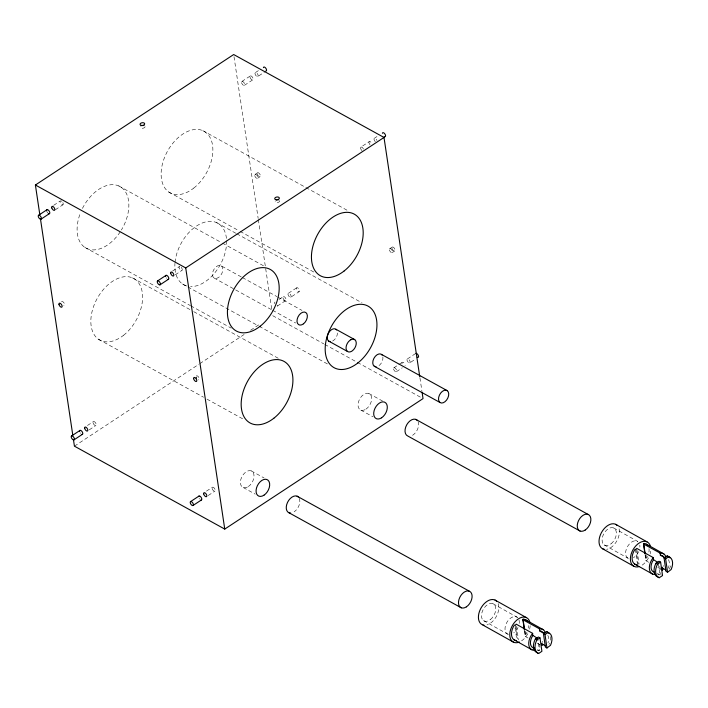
<?xml version="1.0" encoding="UTF-8"?>
<svg xmlns="http://www.w3.org/2000/svg" width="708" height="708" viewBox="0 0 708 708"><rect width="100%" height="100%" fill="white"/><g stroke="black" fill="none" stroke-linecap="round" stroke-linejoin="round"><path stroke-width="0.53" stroke-dasharray="3.54 2.66" d="M669.281 569.205L669.556 568.657A11.567 7.292 -60.8 0 0 670.83 564.648M528.062 638.041L525.318 636.501L526.097 635.483L525.584 634.669A11.567 7.292 -60.8 0 0 527 632.138M648.678 562.285L645.935 560.754L646.705 559.727L646.2 558.913A11.567 7.292 -60.8 0 0 647.608 556.382M53.666 205.329L60.384 200.904A2.31 1.142 56.7 0 0 60.817 203.63A2.31 1.142 56.7 0 0 63.074 204.63A2.31 1.142 56.7 0 0 62.251 201.727M241.835 81.5L250.234 75.977M255.438 72.57L258.801 70.358M55.366 209.745L62.932 204.771M244.437 85.323L252.836 79.8M257.721 76.561A2.31 1.142 56.7 0 0 256.969 73.243A2.31 1.142 56.7 0 0 255.048 73.897A2.31 1.142 56.7 0 0 257.721 76.561L264.447 72.136M255.004 174.46L257.526 172.805M257.606 178.283L260.128 176.628M172.637 270.996L179.363 266.571M362 150.618A2.31 1.142 56.7 0 1 360.841 147.149L369.24 141.618A2.31 1.142 56.7 0 1 371.762 143.361M374.444 138.219L376.966 136.564M175.248 274.819L181.965 270.394M87.456 425.481L93.341 421.614M279.014 299.431L283.218 296.661M288.421 293.262L296.82 287.731M89.226 429.853L95.943 425.437M277.421 306.015L285.82 300.484M290.705 297.254A2.31 1.142 56.7 0 0 289.944 293.926A2.31 1.142 56.7 0 0 288.032 294.59A2.31 1.142 56.7 0 0 290.705 297.254L299.103 291.723A2.31 1.142 56.7 0 0 298.351 288.395A2.31 1.142 56.7 0 0 296.431 289.059A2.31 1.142 56.7 0 0 299.103 291.723M74.428 446.164L198.93 364.231M199.851 363.629L244.118 334.495M250.579 330.247L260.721 323.574M389.666 248.747L392.188 247.092M392.267 252.57L394.79 250.915M332.645 341.035L333.698 340.344A6.938 4.398 -61.1 0 0 337.397 331.884M206.462 491.131L212.347 487.263M393.825 367.841L398.02 365.071M398.861 364.523L402.224 362.31M407.427 358.912L415.826 353.381M208.223 495.503L214.949 491.087M396.427 371.665L402.303 367.788M409.711 362.903A2.31 1.142 56.7 0 0 408.95 359.576A2.31 1.142 56.7 0 0 407.038 360.239A2.31 1.142 56.7 0 0 409.711 362.903L415.587 359.027M658.413 563.347L659.821 574.976A9.257 5.832 -60.8 0 1 657.714 574.303M202.754 130.626L305.413 187.266M305.856 187.505L348.256 210.895M168.787 192.045L239.127 230.843M240.092 231.374L314.29 272.306M216.498 222.578L235.764 233.215M236.729 233.746L362 302.847M118.732 185.912L221.4 242.552M222.365 243.092L264.757 266.474M221.277 265.889A7.053 4.478 -61.1 0 1 218.993 277.138A7.053 4.478 -61.1 0 1 212.595 272.713A7.053 4.478 -61.1 0 1 221.277 265.889L241.455 277.023M242.41 277.554L277.005 296.634M277.97 297.165L301.989 310.414M213.966 277.943L271.624 309.741M272.58 310.272L295.643 322.998M272.713 315.68L323.777 343.858M324.742 344.389L356.54 361.93M357.505 362.461L421.101 397.542M182.531 283.996L186.903 286.421M187.868 286.952L258.208 325.751M259.172 326.291L327.592 364.027M368.824 393.462L382.639 401.091M84.765 247.331L190.319 305.564M190.762 305.803L231.233 328.131M132.476 277.872L190.293 309.759M193.709 311.653L278.943 358.664M360.868 410.127L372.842 416.729M98.509 339.282L203.541 397.223M206.957 399.117L244.534 419.844M251.198 470.864L264.093 477.98M243.242 487.529L255.216 494.131M613.615 527.947L637.802 541.47A9.717 6.124 -60.8 0 0 627.102 547.319A9.717 6.124 -60.8 0 0 629.102 558.647M657.82 567.4L659.652 568.427M657.263 573.383L660.086 574.958M604.172 544.886L628.359 558.408M492.998 603.703L517.185 617.226M537.213 643.156L539.956 644.687M537.584 649.661L539.469 650.714L537.797 639.094M483.555 620.642L507.742 634.164M419.933 377.842L421.888 390.958M234.003 56.72L258.172 218.436M258.34 219.524L271.73 309.131M659.776 566.418L660.068 568.48M660.661 572.613L660.962 574.684M645.944 554.452L646.705 559.727M645.315 555.072L645.926 559.293M645.032 554.461L645.935 560.754M637.103 550.497L639.058 564.126M636.023 549.426L638.156 564.205M635.244 548.983L637.368 563.763M539.452 644.236L539.903 647.333M525.486 631.262L526.097 635.483M524.699 630.819L525.309 635.049M524.566 631.262L525.318 636.501M516.486 626.253L518.451 639.882M515.415 625.173L517.389 638.899M515.088 627.908L516.601 638.466M82.447 208.426A35.161 22.302 -61.1 0 1 119.997 186.531A35.161 22.302 -61.1 0 1 121.369 230.038M120.192 231.897A35.161 22.302 -61.1 0 1 86.58 248.393A35.161 22.302 -61.1 0 1 80.632 212.435M175.044 262.314A35.161 22.302 -61.1 0 1 201.417 223.356A35.161 22.302 -61.1 0 1 226.56 239.87M226.595 240.8A35.161 22.302 -61.1 0 1 190.576 286.581M186.753 285.988A35.161 22.302 -61.1 0 1 174.956 263.296M370.001 144.697A2.31 1.142 56.7 0 1 369.24 141.618M402.082 363.868A2.31 1.142 56.7 0 1 403.25 362.381A2.31 1.142 56.7 0 1 405.109 365.532M279.687 200.612A2.31 1.372 -8.5 0 1 277.368 202.532A2.31 1.372 -8.5 0 1 275.253 200.939M145.078 126.679A2.31 1.372 -8.5 0 1 142.405 128.254A2.31 1.372 -8.5 0 1 140.582 126.652M196.231 376.152A2.31 1.142 56.7 0 1 198.806 377.382A2.31 1.142 56.7 0 1 198.399 379.824M61.569 301.865A2.31 1.142 56.7 0 1 64.136 303.104A2.31 1.142 56.7 0 1 63.738 305.537M61.038 200.851A2.31 1.142 56.7 0 1 61.853 201.329M181.213 267.323A2.31 1.142 56.7 0 1 182.036 270.323A2.31 1.142 56.7 0 1 179.637 269.005A2.31 1.142 56.7 0 1 179.646 266.456M274.677 303.741A2.31 1.142 56.7 0 1 275.093 302.077M277.704 305.413A2.31 1.142 56.7 0 1 277.138 306.13M360.841 147.149A2.31 1.142 56.7 0 1 363.585 149.423M299.263 498.308A9.257 5.868 -61.1 0 1 294.156 511.84M418.03 421.534A9.257 5.868 -61.1 0 1 411.144 435.96M542.832 641.333A9.257 5.832 -60.8 0 1 542.31 642.368M547.78 635.35A9.257 5.832 -60.8 0 1 547.974 642.899M539.204 650.723A9.257 5.832 -60.8 0 1 537.098 650.05M550.32 636.634A11.567 7.292 -60.8 0 1 549.912 641.731M549.488 643.076A11.567 7.292 -60.8 0 1 548.948 644.404M528.469 625.553A11.567 7.292 -60.8 0 1 528.265 628.129M498.149 603.579A13.877 8.744 -60.8 0 1 487.007 624.863M508.486 634.403A9.717 6.124 -60.8 0 1 506.778 622.536A9.717 6.124 -60.8 0 1 517.778 617.73M518.991 619.934A9.717 6.124 -60.8 0 1 519.097 624.022M518.035 627.394A9.717 6.124 -60.8 0 1 513.681 632.899M530.159 625.686A13.877 8.744 -60.8 0 1 529.495 629.642M527.894 633.625A13.877 8.744 -60.8 0 1 520.486 641.519M663.449 565.577A9.257 5.832 -60.8 0 1 662.927 566.612M668.396 559.603A9.257 5.832 -60.8 0 1 668.157 568.205M648.988 548.611A11.567 7.292 -60.8 0 1 648.882 552.373M619.093 528.858A13.877 8.744 -60.8 0 1 606.57 549.355M639.802 545.107A9.717 6.124 -60.8 0 1 639.855 547.169M638.651 551.638A9.717 6.124 -60.8 0 1 633.403 557.727M650.661 551.231A13.877 8.744 -60.8 0 1 650.103 553.895M648.501 557.869A13.877 8.744 -60.8 0 1 641.103 565.772M382.895 356.991A6.938 4.398 -61.1 0 1 378.143 366.142M166.522 278.306A2.31 1.142 56.7 0 1 166.114 277.713M47.994 213.161A2.31 1.142 56.7 0 1 46.808 211.427M199.506 498.998A2.31 1.142 56.7 0 1 199.098 498.397M80.5 433.349A2.31 1.142 56.7 0 1 80.093 432.747M375.364 141.697A2.31 1.142 56.7 0 1 374.284 138.308A2.31 1.142 56.7 0 1 376.992 140.467M123.546 335.3A35.161 22.302 -61.1 0 0 134.927 279.226A35.161 22.302 -61.1 0 0 91.686 313.237A35.161 22.302 -61.1 0 0 123.546 335.3M193.815 188.062A35.161 22.302 -61.1 0 0 205.205 131.989A35.161 22.302 -61.1 0 0 161.964 165.999A35.161 22.302 -61.1 0 0 193.815 188.062M391.922 248.136A2.31 1.142 56.7 0 0 394.506 251.021A2.31 1.142 56.7 0 0 394.037 247.844A2.31 1.142 56.7 0 0 391.922 248.136M257.261 173.849A2.31 1.142 56.7 0 0 259.845 176.743A2.31 1.142 56.7 0 0 259.367 173.557A2.31 1.142 56.7 0 0 257.261 173.849M249.968 77.022A2.31 1.142 56.7 0 0 252.561 79.907A2.31 1.142 56.7 0 0 252.083 76.721A2.31 1.142 56.7 0 0 249.968 77.022M282.952 297.714A2.31 1.142 56.7 0 0 285.545 300.599A2.31 1.142 56.7 0 0 285.067 297.413A2.31 1.142 56.7 0 0 282.952 297.714M254.738 175.513A2.31 1.142 56.7 0 0 257.323 178.398A2.31 1.142 56.7 0 0 256.854 175.212A2.31 1.142 56.7 0 0 254.738 175.513M389.4 249.8A2.31 1.142 56.7 0 0 391.993 252.685A2.31 1.142 56.7 0 0 391.515 249.499A2.31 1.142 56.7 0 0 389.4 249.8M93.075 422.658A2.31 1.142 56.7 0 0 95.66 425.552A2.31 1.142 56.7 0 0 95.182 422.366A2.31 1.142 56.7 0 0 93.075 422.658M212.081 488.308A2.31 1.142 56.7 0 0 214.666 491.193A2.31 1.142 56.7 0 0 214.188 488.007A2.31 1.142 56.7 0 0 212.081 488.308M393.56 368.886A2.31 1.142 56.7 0 0 396.144 371.771A2.31 1.142 56.7 0 0 395.666 368.594A2.31 1.142 56.7 0 0 393.56 368.886M241.57 82.553A2.31 1.142 56.7 0 0 244.154 85.438A2.31 1.142 56.7 0 0 243.685 82.252A2.31 1.142 56.7 0 0 241.57 82.553M248.322 486.555A9.257 5.868 -61.1 0 0 252.491 471.687A9.257 5.868 -61.1 0 0 240.853 479.351A9.257 5.868 -61.1 0 0 248.322 486.555M365.947 409.153A9.257 5.868 -61.1 0 0 370.116 394.285A9.257 5.868 -61.1 0 0 358.478 401.949A9.257 5.868 -61.1 0 0 365.947 409.153M490.449 619.527A9.717 6.124 -60.8 0 0 493.671 604.074A9.717 6.124 -60.8 0 0 481.714 613.473A9.717 6.124 -60.8 0 0 490.449 619.527M611.066 543.779A9.717 6.124 -60.8 0 0 614.287 528.318A9.717 6.124 -60.8 0 0 602.331 537.717A9.717 6.124 -60.8 0 0 611.066 543.779"/><path stroke-width="1.06" d="M535.345 639.023L534.345 641.253A11.567 7.292 -60.8 0 0 536.699 652.466L538.638 653.466L541.912 651.307L539.983 637.881L538.416 637.005L535.345 639.023L536.912 639.899L539.983 637.881M536.912 639.899L535.912 642.129A11.567 7.292 -60.8 0 0 538.266 653.342L538.638 653.466M655.953 563.276L654.962 565.497A11.567 7.292 -60.8 0 0 657.307 576.719L659.254 577.71L662.529 575.56L660.599 562.125L659.033 561.249L655.953 563.276L657.528 564.152L660.599 562.125M657.528 564.152L656.528 566.373A11.567 7.292 -60.8 0 0 658.874 577.595L659.254 577.71M516.583 640.59A11.567 7.292 -60.8 0 1 514.353 625.12L515.415 625.173L516.185 624.155L532.646 633.359L532.717 635.713A9.257 5.832 -60.8 0 0 534.505 648.094M537.425 638.342L532.938 635.412M542.832 644.307A11.567 7.292 -60.8 0 1 541.983 645.475L541.709 643.351M637.519 564.825L637.191 564.842A11.567 7.292 -60.8 0 1 634.97 549.364L636.023 549.426L636.802 548.399L653.263 557.603L653.334 559.957A9.257 5.832 -60.8 0 0 654.36 572.25M658.042 562.595L653.555 559.656M660.564 568.931L662.396 569.958L662.325 567.604M532.646 633.359L532.443 633.598A11.567 7.292 -60.8 0 0 528.814 645.059A11.567 7.292 -60.8 0 0 534.832 650.183M653.263 557.603L653.059 557.842A11.567 7.292 -60.8 0 0 649.431 569.312A11.567 7.292 -60.8 0 0 655.449 574.427M662.396 569.958L662.6 569.719A11.567 7.292 -60.8 0 0 663.44 568.559M39.807 214.515L35.4 185.009L233.684 54.534L384.001 137.458L419.764 376.753M38.675 215.214L47.073 209.683M40.958 219.206A2.31 1.142 56.7 0 0 40.197 215.878A2.31 1.142 56.7 0 0 38.285 216.542A2.31 1.142 56.7 0 0 40.958 219.206L49.356 213.674M157.68 280.864L166.079 275.332M159.964 284.855A2.31 1.142 56.7 0 0 159.203 281.527A2.31 1.142 56.7 0 0 157.291 282.191A2.31 1.142 56.7 0 0 159.964 284.855L168.362 279.324M35.4 185.009L185.726 267.934L384.001 137.458M71.65 435.907L80.057 430.375M73.942 439.889A2.31 1.142 56.7 0 0 73.181 436.571A2.31 1.142 56.7 0 0 71.269 437.234A2.31 1.142 56.7 0 0 73.942 439.889L82.34 434.367M190.656 501.547L199.063 496.025M192.948 505.539A2.31 1.142 56.7 0 0 192.187 502.22A2.31 1.142 56.7 0 0 190.275 502.875A2.31 1.142 56.7 0 0 192.948 505.539L201.346 500.016M73.446 439.606L74.428 446.164L224.755 529.088L423.03 398.604L422.048 392.055M546.532 631.669L549.505 633.182A11.567 7.292 -60.8 0 1 550.514 645.289L546.957 647.988L545.39 647.112L543.452 633.687L546.532 631.669L547.939 632.306M543.452 633.687L545.027 634.563L548.098 632.545M667.14 555.913L670.122 557.426A11.567 7.292 -60.8 0 1 671.131 569.533L667.573 572.241L666.007 571.365L664.069 557.931L667.14 555.913L668.556 556.55A11.567 7.292 -60.8 0 1 669.856 557.895M664.069 557.931L665.635 558.816L668.715 556.789M644.882 553.417L643.519 543.983L644.43 543.894L643.643 543.452L645.015 552.957M643.519 543.983L660.21 553.134A11.567 7.292 -60.8 0 1 665.998 557.152M524.416 630.217L522.902 619.73L523.814 619.65L523.026 619.208L524.247 627.651M522.902 619.73L539.593 628.89A11.567 7.292 -60.8 0 1 545.381 632.899M643.643 543.452L643.97 543.434A11.567 7.292 -60.8 0 1 647.909 545.62M659.98 553.187L660.537 555.222A9.257 5.832 -60.8 0 1 664.077 557.674M665.246 557.851L660.281 555.231M523.026 619.208L523.354 619.19A11.567 7.292 -60.8 0 1 527.292 621.376M539.363 628.934L539.921 630.97A9.257 5.832 -60.8 0 1 543.071 632.722M335.946 329.282L354.735 339.645M381.444 354.381L447.217 390.657A6.938 4.398 -61.1 0 1 444.969 401.728A6.938 4.398 -61.1 0 1 438.677 397.374A6.938 4.398 -61.1 0 1 447.217 390.657M328.76 341.132L347.548 351.495M374.258 366.231L440.022 402.507M415.8 419.375L588.038 514.397M580.091 531.053L407.843 436.039A9.257 5.868 -61.1 0 1 406.861 424.561A9.257 5.868 -61.1 0 1 417.092 420.198M297.033 496.149L469.271 591.171M289.076 512.813L461.324 607.827M615.659 524.318L647.015 541.85M646.608 544.275L663.847 553.922M662.104 567.905L665.865 570.011M634.563 564.002L652.608 574.082M602.791 548.895L634.147 566.427M495.042 600.065L526.398 617.606M525.194 619.589L543.24 629.678M539.664 630.987L544.364 633.616M541.487 643.66L545.249 645.758M513.946 639.749L531.991 649.838M513.539 642.183L482.183 624.651A13.877 8.744 -60.8 0 1 481.405 607.358A13.877 8.744 -60.8 0 1 496.556 601.11M185.726 267.934L224.755 529.088M40.462 218.887L72.8 435.234M665.635 558.816L667.573 572.241M545.027 634.563L546.957 647.988M276.368 200.019A2.31 1.372 -8.5 0 1 278.66 199.842M141.706 125.732A2.31 1.372 -8.5 0 1 143.998 125.564M196.514 377.992A2.31 1.142 56.7 0 1 196.284 377.461M290.643 513.061A9.257 5.868 -61.1 0 1 287.528 502.406A9.257 5.868 -61.1 0 1 298.325 496.972M548.647 632.908A11.567 7.292 -60.8 0 1 549.24 633.651M483.971 625.155A13.877 8.744 -60.8 0 1 483.042 624.969M519.424 642.032A13.877 8.744 -60.8 0 1 509.778 635.341A13.877 8.744 -60.8 0 1 518.389 618.889A13.877 8.744 -60.8 0 1 529.832 622.146M604.579 549.399A13.877 8.744 -60.8 0 1 601.304 532.867A13.877 8.744 -60.8 0 1 617.164 525.363M638.97 566.648A13.877 8.744 -60.8 0 1 630.377 558.762A13.877 8.744 -60.8 0 1 639.351 542.912A13.877 8.744 -60.8 0 1 650.448 546.39M376.045 366.744A6.938 4.398 -61.1 0 1 373.868 358.425A6.938 4.398 -61.1 0 1 382.125 355.027M336.627 329.928A6.938 4.398 -61.1 0 0 332.061 329.37L331.008 330.061A6.938 4.398 -61.1 0 0 327.255 337.3A6.938 4.398 -61.1 0 0 330.548 341.645M165.654 276.465A2.31 1.142 56.7 0 1 166.787 275.412A2.31 1.142 56.7 0 1 168.699 277.793A2.31 1.142 56.7 0 1 167.964 279.341M46.648 210.816A2.31 1.142 56.7 0 1 47.94 209.842A2.31 1.142 56.7 0 1 49.781 212.542A2.31 1.142 56.7 0 1 48.489 213.524M198.629 496.627A2.31 1.142 56.7 0 1 201.116 497.326A2.31 1.142 56.7 0 1 200.948 500.034M79.632 431.508A2.31 1.142 56.7 0 1 80.765 430.446A2.31 1.142 56.7 0 1 82.677 432.836A2.31 1.142 56.7 0 1 81.942 434.385M263.403 67.649A2.31 1.142 56.7 0 1 265.889 68.349A2.31 1.142 56.7 0 1 265.73 71.057M382.409 133.299A2.31 1.142 56.7 0 1 384.046 133.069A2.31 1.142 56.7 0 1 385.568 135.741A2.31 1.142 56.7 0 1 384.258 136.529M415.826 353.381A2.31 1.142 56.7 0 1 418.375 355.628A2.31 1.142 56.7 0 1 417.242 357.213M350.849 339.734L349.796 340.433A6.938 4.398 -61.1 0 0 346.106 348.885A6.938 4.398 -61.1 0 0 351.434 351.407L352.487 350.708A6.938 4.398 -61.1 0 0 356.186 342.256A6.938 4.398 -61.1 0 0 350.849 339.734M344.141 270.978A35.161 22.302 -61.1 0 0 355.522 214.913A35.161 22.302 -61.1 0 0 312.281 248.924A35.161 22.302 -61.1 0 0 344.141 270.978M260.119 326.273A35.161 22.302 -61.1 0 0 271.509 270.199A35.161 22.302 -61.1 0 0 228.268 304.21A35.161 22.302 -61.1 0 0 260.119 326.273M273.863 418.224A35.161 22.302 -61.1 0 0 285.244 362.151A35.161 22.302 -61.1 0 0 242.012 396.161A35.161 22.302 -61.1 0 0 273.863 418.224M357.885 362.939A35.161 22.302 -61.1 0 0 369.266 306.865A35.161 22.302 -61.1 0 0 326.025 340.875A35.161 22.302 -61.1 0 0 357.885 362.939M303.546 323.786A7.053 4.478 -61.1 0 0 305.829 312.538A7.053 4.478 -61.1 0 0 297.156 319.361A7.053 4.478 -61.1 0 0 303.546 323.786M381.603 417.791A9.257 5.868 -61.1 0 0 385.772 402.923A9.257 5.868 -61.1 0 0 374.134 410.587A9.257 5.868 -61.1 0 0 381.603 417.791M263.978 495.193A9.257 5.868 -61.1 0 0 268.155 480.325A9.257 5.868 -61.1 0 0 256.508 487.989A9.257 5.868 -61.1 0 0 263.978 495.193M58.976 304.334A2.31 1.142 56.7 0 0 61.569 307.219A2.31 1.142 56.7 0 0 61.092 304.033A2.31 1.142 56.7 0 0 58.976 304.334M193.638 378.612A2.31 1.142 56.7 0 0 196.231 381.506A2.31 1.142 56.7 0 0 195.753 378.32A2.31 1.142 56.7 0 0 193.638 378.612M51.799 207.94A2.31 1.142 56.7 0 0 54.525 210.294A2.31 1.142 56.7 0 0 53.445 206.851A2.31 1.142 56.7 0 0 51.799 207.94M170.699 273.146A2.31 1.142 56.7 0 0 173.283 276.031A2.31 1.142 56.7 0 0 172.805 272.854A2.31 1.142 56.7 0 0 170.699 273.146M84.677 428.19A2.31 1.142 56.7 0 0 87.261 431.075A2.31 1.142 56.7 0 0 86.783 427.889A2.31 1.142 56.7 0 0 84.677 428.19M203.683 493.839A2.31 1.142 56.7 0 0 206.267 496.724A2.31 1.142 56.7 0 0 205.789 493.538A2.31 1.142 56.7 0 0 203.683 493.839M141.149 125.387A2.31 1.372 -8.5 0 0 144.662 123.918A2.31 1.372 -8.5 0 0 141.29 122.971A2.31 1.372 -8.5 0 0 141.149 125.387M275.819 199.674A2.31 1.372 -8.5 0 0 279.333 198.205A2.31 1.372 -8.5 0 0 275.952 197.258A2.31 1.372 -8.5 0 0 275.819 199.674M585.162 530.08A9.257 5.868 -61.1 0 0 589.339 515.212A9.257 5.868 -61.1 0 0 577.693 522.876A9.257 5.868 -61.1 0 0 585.162 530.08M466.395 606.853A9.257 5.868 -61.1 0 0 470.572 591.985A9.257 5.868 -61.1 0 0 458.926 599.649A9.257 5.868 -61.1 0 0 466.395 606.853"/></g></svg>
